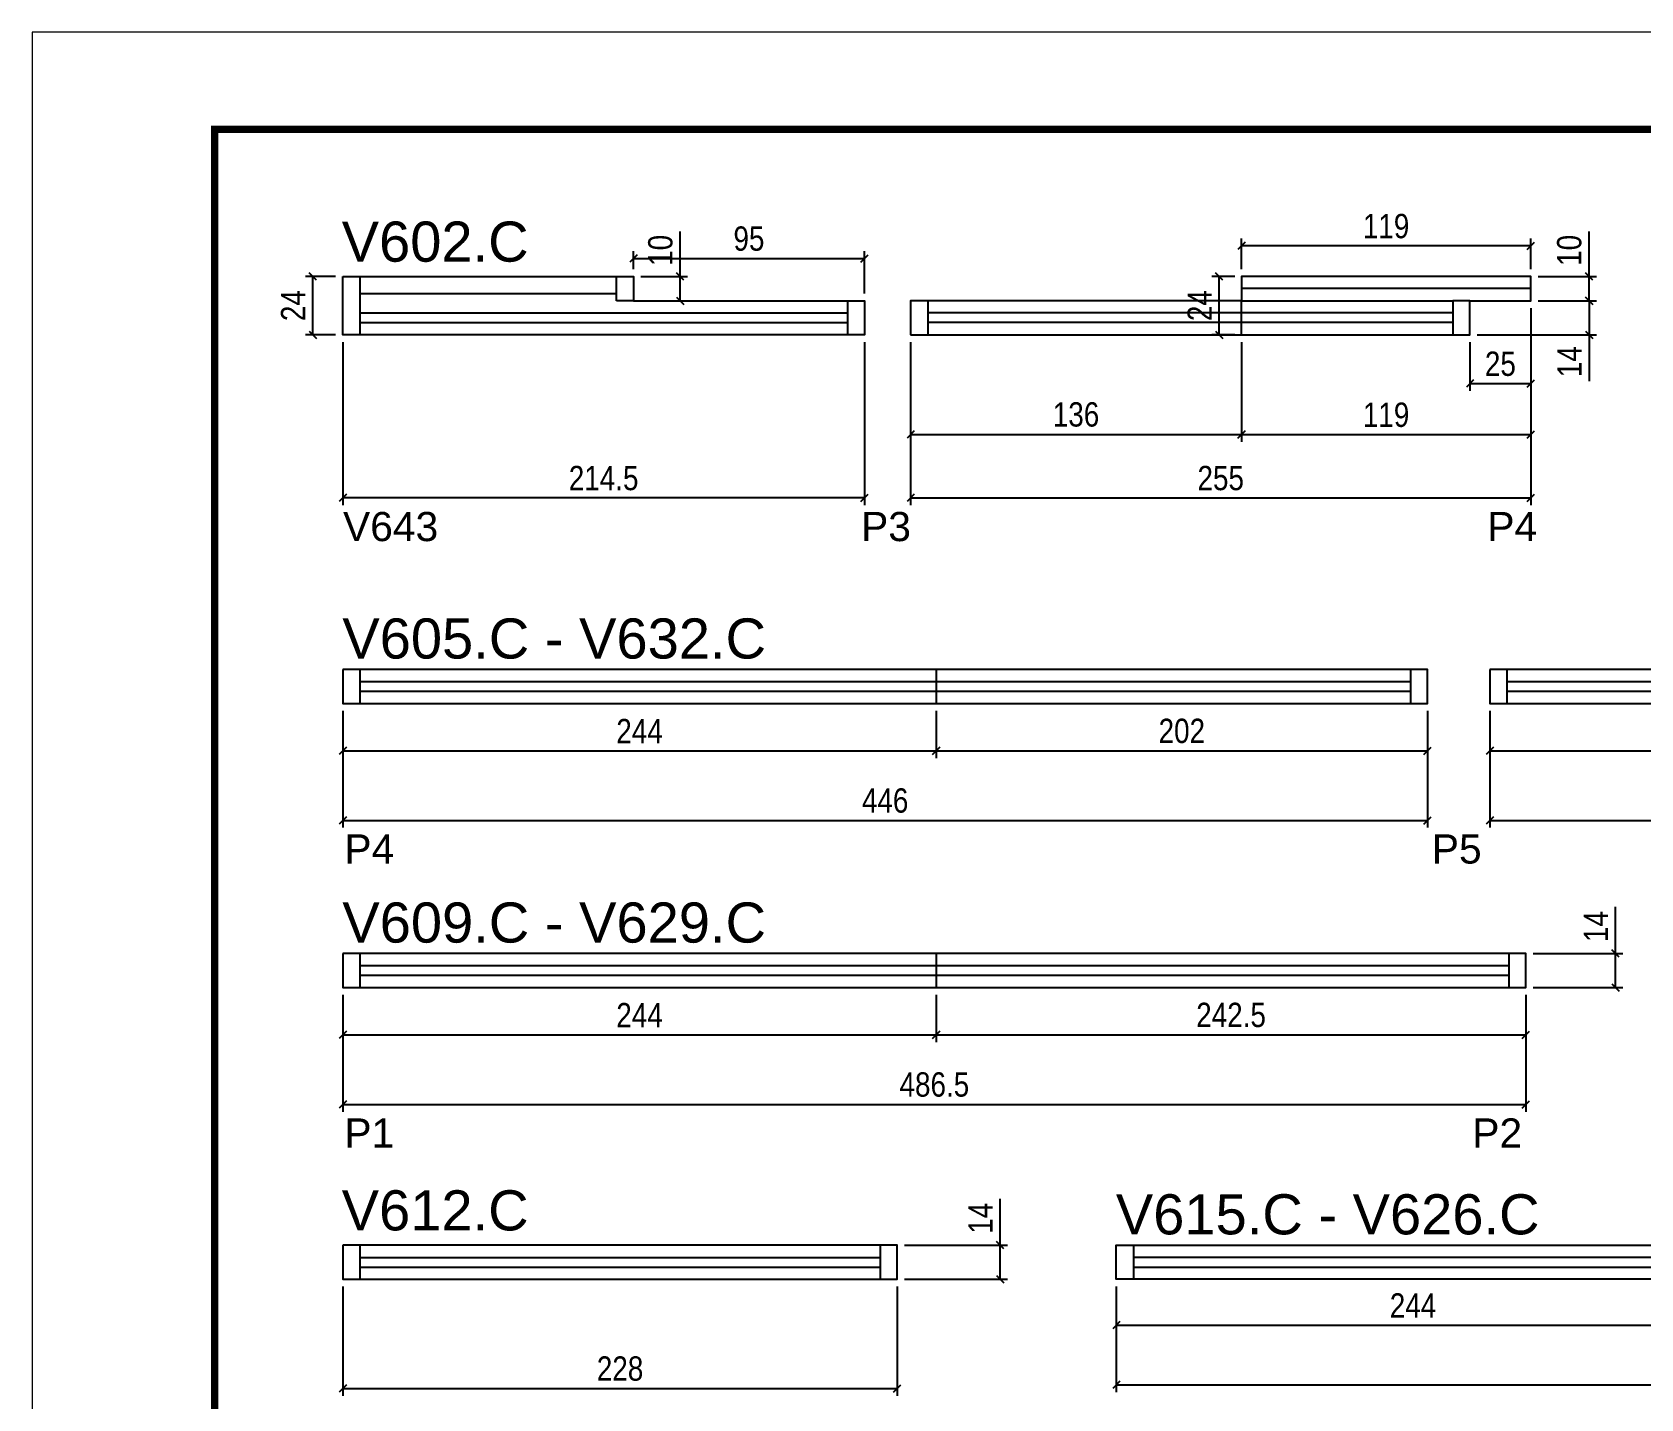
# Model space of a CAD drawing. Extents: x 1959 to 8212, y 239 to 4735.
# Drawn here: x 3557 to 4219, y 3025 to 3587 of the extents above; entities that cross this region are included whole.
import ezdxf

# ---------------------------------------------------------------- set-up
doc = ezdxf.new("R2010")
doc.units = 0
doc.linetypes.add('DASHED', pattern=[0.75, 0.5, -0.25])
for name, color, linetype in [('5', 5, 'Continuous'), ('COTA', 241, 'Continuous'), ('NOMENCLATURA', 7, 'Continuous'), ('Painéis', 200, 'Continuous'), ('SARR_2.2x10', 60, 'Continuous'), ('SARR_2.2x7', 40, 'Continuous'), ('SARR_EDITAR', 141, 'Continuous')]:
    doc.layers.add(name, color=color, linetype=linetype)
doc.layers.add('Folhas', color=255, linetype='Continuous', lineweight=9)
doc.layers.add('SARRAFO DE PRESSAO', color=251, linetype='DASHED', lineweight=9)
doc.styles.add('COTA TECNICA', font='techl___.ttf', dxfattribs={"height": 10})
doc.styles.add('COTA TECNICA-50', font='techl___.ttf', dxfattribs={"height": 10})
doc.styles.get("Standard").update_dxf_attribs({"font": 'arial.ttf'})
doc.dimstyles.new('COTA PAINEL-50', dxfattribs={"dimtxt": 10, "dimasz": 3, "dimexe": 3, "dimexo": 3, "dimgap": 3, "dimtad": 1, "dimdec": 1, "dimzin": 12, "dimdsep": 46, "dimtxsty": 'COTA TECNICA-50', "dimblk1": 'OBLIQUE', "dimblk2": 'OBLIQUE', "dimsah": 1, "dimcen": 0.9, "dimclrd": 4, "dimclre": 4, "dimclrt": 240, "dimadec": 1, "dimazin": 3, "dimtfac": 1, "dimtdec": 1, "dimtmove": 0, "dimatfit": 3, "dimfxl": 1, "dimtolj": 1, "dimtzin": 12, "dimarcsym": 0})
doc.dimstyles.new('PAINEL', dxfattribs={"dimtxt": 10, "dimasz": 3, "dimexe": 3, "dimexo": 3, "dimgap": 3, "dimtad": 1, "dimdec": 1, "dimzin": 12, "dimdsep": 46, "dimtxsty": 'COTA TECNICA', "dimblk1": 'OBLIQUE', "dimblk2": 'OBLIQUE', "dimsah": 1, "dimcen": 0.9, "dimclrd": 4, "dimclre": 4, "dimclrt": 240, "dimadec": 1, "dimazin": 3, "dimtfac": 1, "dimtdec": 1, "dimtmove": 0, "dimatfit": 3, "dimfxl": 1, "dimtolj": 1, "dimtzin": 12, "dimarcsym": 0})

# ---------------------------------------------------------------- blocks, each defined once
blk = doc.blocks.new('9999999999')
at = {"layer": 'Folhas'}
blk.add_lwpolyline([(98138.98, 34190.21), (99623.98, 34190.21), (99623.98, 35240.21), (98138.98, 35240.21)], close=True, dxfattribs=at)
at = {"layer": 'Folhas', "color": 30, "const_width": 3}
blk.add_lwpolyline([(98213.98, 34230.21), (99583.98, 34230.21), (99583.98, 35200.21), (98213.98, 35200.21)], close=True, dxfattribs=at)
blk = doc.blocks.new('_Oblique')
at = {"color": 0, "linetype": 'ByBlock', "lineweight": -2}
blk.add_line((-0.5, -0.5), (0.5, 0.5), dxfattribs=at)
blk = doc.blocks.new('*D11')
at = {"layer": 'COTA', "color": 4, "lineweight": -2, "transparency": 16777216}
for p, q in [((3685.01, 3459.23), (3685.01, 3392.16)), ((3899.51, 3459.23), (3899.51, 3392.16)), ((3899.51, 3395.16), (3685.01, 3395.16))]:
    blk.add_line(p, q, dxfattribs=at)
at = {"layer": 'Defpoints', "color": 0, "transparency": 16777216}
for p in [(3685.01, 3462.23), (3899.51, 3462.23), (3685.01, 3395.16)]:
    blk.add_point(p, dxfattribs=at)
at = {"layer": 'COTA', "color": 4, "lineweight": -2, "transparency": 16777216, "xscale": 3, "yscale": 3, "zscale": 3, "rotation": 180}
blk.add_blockref('_Oblique', (3685.01, 3395.16), dxfattribs=at)
at = {"layer": 'COTA', "color": 4, "lineweight": -2, "transparency": 16777216, "xscale": 3, "yscale": 3, "zscale": 3}
blk.add_blockref('_Oblique', (3899.51, 3395.16), dxfattribs=at)
at = {"layer": 'COTA', "color": 240, "transparency": 16777216, "insert": (3792.26, 3403.27), "char_height": 10, "attachment_point": 5, "style": 'COTA TECNICA'}
blk.add_mtext('\\A1;214.5', dxfattribs=at)
blk = doc.blocks.new('*D12')
at = {"layer": 'COTA', "color": 4, "lineweight": -2, "transparency": 16777216}
for p, q in [((4173.51, 3473.23), (4173.51, 3392.16)), ((3918.51, 3459.23), (3918.51, 3392.16)), ((3918.51, 3395.16), (4173.51, 3395.16))]:
    blk.add_line(p, q, dxfattribs=at)
at = {"layer": 'Defpoints', "color": 0, "transparency": 16777216}
for p in [(4173.51, 3476.23), (3918.51, 3462.23), (4173.51, 3395.16)]:
    blk.add_point(p, dxfattribs=at)
at = {"layer": 'COTA', "color": 4, "lineweight": -2, "transparency": 16777216, "xscale": 3, "yscale": 3, "zscale": 3, "rotation": 180}
blk.add_blockref('_Oblique', (3918.51, 3395.16), dxfattribs=at)
at = {"layer": 'COTA', "color": 4, "lineweight": -2, "transparency": 16777216, "xscale": 3, "yscale": 3, "zscale": 3}
blk.add_blockref('_Oblique', (4173.51, 3395.16), dxfattribs=at)
at = {"layer": 'COTA', "color": 240, "transparency": 16777216, "insert": (4046.01, 3403.27), "char_height": 10, "attachment_point": 5, "style": 'COTA TECNICA'}
blk.add_mtext('\\A1;255', dxfattribs=at)
blk = doc.blocks.new('*D13')
at = {"layer": 'COTA', "color": 4, "lineweight": -2, "transparency": 16777216}
for p, q in [((3682.01, 3486.23), (3669.65, 3486.23)), ((3672.65, 3462.23), (3672.65, 3486.23)), ((3682.01, 3462.23), (3669.65, 3462.23))]:
    blk.add_line(p, q, dxfattribs=at)
at = {"layer": 'Defpoints', "color": 0, "transparency": 16777216}
for p in [(3672.65, 3486.23), (3685.01, 3486.23), (3685.01, 3462.23)]:
    blk.add_point(p, dxfattribs=at)
at = {"layer": 'COTA', "color": 4, "lineweight": -2, "transparency": 16777216, "xscale": 3, "yscale": 3, "zscale": 3}
for p, rotation in [((3672.65, 3486.23), 90), ((3672.65, 3462.23), 270)]:
    blk.add_blockref('_Oblique', p, dxfattribs=dict(at, rotation=rotation))
at = {"layer": 'COTA', "color": 240, "transparency": 16777216, "insert": (3664.57, 3474.23), "char_height": 10, "attachment_point": 5, "rotation": 90, "style": 'COTA TECNICA'}
blk.add_mtext('\\A1;24', dxfattribs=at)
blk = doc.blocks.new('*D14')
at = {"layer": 'COTA', "color": 4, "lineweight": -2, "transparency": 16777216}
for p, q in [((3918.51, 3459.23), (3918.51, 3418.21)), ((4054.51, 3459.23), (4054.51, 3418.21)), ((3918.51, 3421.21), (4054.51, 3421.21))]:
    blk.add_line(p, q, dxfattribs=at)
at = {"layer": 'Defpoints', "color": 0, "transparency": 16777216}
for p in [(3918.51, 3462.23), (4054.51, 3462.23), (4054.51, 3421.21)]:
    blk.add_point(p, dxfattribs=at)
at = {"layer": 'COTA', "color": 4, "lineweight": -2, "transparency": 16777216, "xscale": 3, "yscale": 3, "zscale": 3, "rotation": 180}
blk.add_blockref('_Oblique', (3918.51, 3421.21), dxfattribs=at)
at = {"layer": 'COTA', "color": 4, "lineweight": -2, "transparency": 16777216, "xscale": 3, "yscale": 3, "zscale": 3}
blk.add_blockref('_Oblique', (4054.51, 3421.21), dxfattribs=at)
at = {"layer": 'COTA', "color": 240, "transparency": 16777216, "insert": (3986.51, 3429.43), "char_height": 10, "attachment_point": 5, "style": 'COTA TECNICA'}
blk.add_mtext('\\A1;136', dxfattribs=at)
blk = doc.blocks.new('*D15')
at = {"layer": 'COTA', "color": 4, "lineweight": -2, "transparency": 16777216}
for p, q in [((4173.51, 3473.23), (4173.51, 3418.21)), ((4054.51, 3459.23), (4054.51, 3418.21)), ((4054.51, 3421.21), (4173.51, 3421.21))]:
    blk.add_line(p, q, dxfattribs=at)
at = {"layer": 'Defpoints', "color": 0, "transparency": 16777216}
for p in [(4173.51, 3476.23), (4054.51, 3462.23), (4173.51, 3421.21)]:
    blk.add_point(p, dxfattribs=at)
at = {"layer": 'COTA', "color": 4, "lineweight": -2, "transparency": 16777216, "xscale": 3, "yscale": 3, "zscale": 3, "rotation": 180}
blk.add_blockref('_Oblique', (4054.51, 3421.21), dxfattribs=at)
at = {"layer": 'COTA', "color": 4, "lineweight": -2, "transparency": 16777216, "xscale": 3, "yscale": 3, "zscale": 3}
blk.add_blockref('_Oblique', (4173.51, 3421.21), dxfattribs=at)
at = {"layer": 'COTA', "color": 240, "transparency": 16777216, "insert": (4114.01, 3429.3), "char_height": 10, "attachment_point": 5, "style": 'COTA TECNICA'}
blk.add_mtext('\\A1;119', dxfattribs=at)
blk = doc.blocks.new('*D16')
at = {"layer": 'COTA', "color": 4, "lineweight": -2, "transparency": 16777216}
for p, q in [((4197.48, 3486.23), (4197.48, 3504.66)), ((4176.51, 3486.23), (4200.48, 3486.23)), ((4197.48, 3476.23), (4197.48, 3486.23)), ((4176.51, 3476.23), (4200.48, 3476.23))]:
    blk.add_line(p, q, dxfattribs=at)
at = {"layer": 'Defpoints', "color": 0, "transparency": 16777216}
for p in [(4173.51, 3486.23), (4197.48, 3486.23), (4173.51, 3476.23)]:
    blk.add_point(p, dxfattribs=at)
at = {"layer": 'COTA', "color": 4, "lineweight": -2, "transparency": 16777216, "xscale": 3, "yscale": 3, "zscale": 3}
for p, rotation in [((4197.48, 3486.23), 90), ((4197.48, 3476.23), 270)]:
    blk.add_blockref('_Oblique', p, dxfattribs=dict(at, rotation=rotation))
at = {"layer": 'COTA', "color": 240, "transparency": 16777216, "insert": (4189.38, 3496.94), "char_height": 10, "attachment_point": 5, "rotation": 90, "style": 'COTA TECNICA'}
blk.add_mtext('\\A1;10', dxfattribs=at)
blk = doc.blocks.new('*D17')
at = {"layer": 'COTA', "color": 4, "lineweight": -2, "transparency": 16777216}
for p, q in [((4054.51, 3489.23), (4054.51, 3501.78)), ((4173.51, 3489.23), (4173.51, 3501.78)), ((4173.51, 3498.78), (4054.51, 3498.78))]:
    blk.add_line(p, q, dxfattribs=at)
at = {"layer": 'Defpoints', "color": 0, "transparency": 16777216}
for p in [(4054.51, 3498.78), (4054.51, 3486.23), (4173.51, 3486.23)]:
    blk.add_point(p, dxfattribs=at)
at = {"layer": 'COTA', "color": 4, "lineweight": -2, "transparency": 16777216, "xscale": 3, "yscale": 3, "zscale": 3, "rotation": 180}
blk.add_blockref('_Oblique', (4054.51, 3498.78), dxfattribs=at)
at = {"layer": 'COTA', "color": 4, "lineweight": -2, "transparency": 16777216, "xscale": 3, "yscale": 3, "zscale": 3}
blk.add_blockref('_Oblique', (4173.51, 3498.78), dxfattribs=at)
at = {"layer": 'COTA', "color": 240, "transparency": 16777216, "insert": (4114.01, 3506.87), "char_height": 10, "attachment_point": 5, "style": 'COTA TECNICA'}
blk.add_mtext('\\A1;119', dxfattribs=at)
blk = doc.blocks.new('*D18')
at = {"layer": 'COTA', "color": 4, "lineweight": -2, "transparency": 16777216}
for p, q in [((3804.51, 3489.23), (3804.51, 3496.58)), ((3804.51, 3493.58), (3899.51, 3493.58)), ((3899.51, 3479.23), (3899.51, 3496.58))]:
    blk.add_line(p, q, dxfattribs=at)
at = {"layer": 'Defpoints', "color": 0, "transparency": 16777216}
for p in [(3899.51, 3493.58), (3804.51, 3486.23), (3899.51, 3476.23)]:
    blk.add_point(p, dxfattribs=at)
at = {"layer": 'COTA', "color": 4, "lineweight": -2, "transparency": 16777216, "xscale": 3, "yscale": 3, "zscale": 3, "rotation": 180}
blk.add_blockref('_Oblique', (3804.51, 3493.58), dxfattribs=at)
at = {"layer": 'COTA', "color": 4, "lineweight": -2, "transparency": 16777216, "xscale": 3, "yscale": 3, "zscale": 3}
blk.add_blockref('_Oblique', (3899.51, 3493.58), dxfattribs=at)
at = {"layer": 'COTA', "color": 240, "transparency": 16777216, "insert": (3852.01, 3501.72), "char_height": 10, "attachment_point": 5, "style": 'COTA TECNICA'}
blk.add_mtext('\\A1;95', dxfattribs=at)
blk = doc.blocks.new('*D19')
at = {"layer": 'COTA', "color": 4, "lineweight": -2, "transparency": 16777216}
for p, q in [((3823.74, 3486.23), (3823.74, 3504.66)), ((3807.51, 3486.23), (3826.74, 3486.23)), ((3823.74, 3476.23), (3823.74, 3486.23)), ((3807.51, 3476.23), (3826.74, 3476.23))]:
    blk.add_line(p, q, dxfattribs=at)
at = {"layer": 'Defpoints', "color": 0, "transparency": 16777216}
for p in [(3804.51, 3486.23), (3823.74, 3486.23), (3804.51, 3476.23)]:
    blk.add_point(p, dxfattribs=at)
at = {"layer": 'COTA', "color": 4, "lineweight": -2, "transparency": 16777216, "xscale": 3, "yscale": 3, "zscale": 3}
for p, rotation in [((3823.74, 3486.23), 90), ((3823.74, 3476.23), 270)]:
    blk.add_blockref('_Oblique', p, dxfattribs=dict(at, rotation=rotation))
at = {"layer": 'COTA', "color": 240, "transparency": 16777216, "insert": (3815.64, 3496.94), "char_height": 10, "attachment_point": 5, "rotation": 90, "style": 'COTA TECNICA'}
blk.add_mtext('\\A1;10', dxfattribs=at)
blk = doc.blocks.new('*D20')
at = {"layer": 'COTA', "color": 4, "lineweight": -2, "transparency": 16777216}
for p, q in [((4176.51, 3476.23), (4200.48, 3476.23)), ((4197.48, 3476.23), (4197.48, 3462.23)), ((4151.51, 3462.23), (4200.48, 3462.23)), ((4197.48, 3462.23), (4197.48, 3443.11))]:
    blk.add_line(p, q, dxfattribs=at)
at = {"layer": 'Defpoints', "color": 0, "transparency": 16777216}
for p in [(4173.51, 3476.23), (4148.51, 3462.23), (4197.48, 3462.23)]:
    blk.add_point(p, dxfattribs=at)
at = {"layer": 'COTA', "color": 4, "lineweight": -2, "transparency": 16777216, "xscale": 3, "yscale": 3, "zscale": 3}
for p, rotation in [((4197.48, 3476.23), 90), ((4197.48, 3462.23), 270)]:
    blk.add_blockref('_Oblique', p, dxfattribs=dict(at, rotation=rotation))
at = {"layer": 'COTA', "color": 240, "transparency": 16777216, "insert": (4189.41, 3451.17), "char_height": 10, "attachment_point": 5, "rotation": 90, "style": 'COTA TECNICA'}
blk.add_mtext('\\A1;14', dxfattribs=at)
blk = doc.blocks.new('*D21')
at = {"layer": 'COTA', "color": 4, "lineweight": -2, "transparency": 16777216}
for p, q in [((4173.51, 3473.23), (4173.51, 3439.16)), ((4148.51, 3459.23), (4148.51, 3439.16)), ((4148.51, 3442.16), (4173.51, 3442.16))]:
    blk.add_line(p, q, dxfattribs=at)
at = {"layer": 'Defpoints', "color": 0, "transparency": 16777216}
for p in [(4173.51, 3476.23), (4148.51, 3462.23), (4173.51, 3442.16)]:
    blk.add_point(p, dxfattribs=at)
at = {"layer": 'COTA', "color": 4, "lineweight": -2, "transparency": 16777216, "xscale": 3, "yscale": 3, "zscale": 3, "rotation": 180}
blk.add_blockref('_Oblique', (4148.51, 3442.16), dxfattribs=at)
at = {"layer": 'COTA', "color": 4, "lineweight": -2, "transparency": 16777216, "xscale": 3, "yscale": 3, "zscale": 3}
blk.add_blockref('_Oblique', (4173.51, 3442.16), dxfattribs=at)
at = {"layer": 'COTA', "color": 240, "transparency": 16777216, "insert": (4161.01, 3450.26), "char_height": 10, "attachment_point": 5, "style": 'COTA TECNICA'}
blk.add_mtext('\\A1;25', dxfattribs=at)
blk = doc.blocks.new('*D32')
at = {"layer": 'COTA', "color": 4, "linetype": 'ByBlock', "lineweight": -2, "transparency": 16777216}
for p, q in [((3685.01, 3307.68), (3685.01, 3259.6)), ((4131.01, 3307.68), (4131.01, 3259.6)), ((3685.01, 3262.6), (4131.01, 3262.6))]:
    blk.add_line(p, q, dxfattribs=at)
at = {"layer": 'Defpoints', "color": 0, "linetype": 'ByBlock', "transparency": 16777216}
for p in [(3685.01, 3310.68), (4131.01, 3310.68), (4131.01, 3262.6)]:
    blk.add_point(p, dxfattribs=at)
at = {"layer": 'COTA', "color": 4, "linetype": 'ByBlock', "lineweight": -2, "transparency": 16777216, "xscale": 3, "yscale": 3, "zscale": 3, "rotation": 180}
blk.add_blockref('_Oblique', (3685.01, 3262.6), dxfattribs=at)
at = {"layer": 'COTA', "color": 4, "linetype": 'ByBlock', "lineweight": -2, "transparency": 16777216, "xscale": 3, "yscale": 3, "zscale": 3}
blk.add_blockref('_Oblique', (4131.01, 3262.6), dxfattribs=at)
at = {"layer": 'COTA', "color": 240, "linetype": 'ByBlock', "transparency": 16777216, "insert": (3908.01, 3270.7), "char_height": 10, "attachment_point": 5, "style": 'COTA TECNICA-50'}
blk.add_mtext('\\A1;446', dxfattribs=at)
blk = doc.blocks.new('*D33')
at = {"layer": 'COTA', "color": 4, "lineweight": -2, "transparency": 16777216}
for p, q in [((3685.01, 3307.68), (3685.01, 3288.22)), ((3929.01, 3307.68), (3929.01, 3288.22)), ((3685.01, 3291.22), (3929.01, 3291.22))]:
    blk.add_line(p, q, dxfattribs=at)
at = {"layer": 'Defpoints', "color": 0, "transparency": 16777216}
for p in [(3685.01, 3310.68), (3929.01, 3310.68), (3929.01, 3291.22)]:
    blk.add_point(p, dxfattribs=at)
at = {"layer": 'COTA', "color": 4, "lineweight": -2, "transparency": 16777216, "xscale": 3, "yscale": 3, "zscale": 3, "rotation": 180}
blk.add_blockref('_Oblique', (3685.01, 3291.22), dxfattribs=at)
at = {"layer": 'COTA', "color": 4, "lineweight": -2, "transparency": 16777216, "xscale": 3, "yscale": 3, "zscale": 3}
blk.add_blockref('_Oblique', (3929.01, 3291.22), dxfattribs=at)
at = {"layer": 'COTA', "color": 240, "transparency": 16777216, "insert": (3807.01, 3299.29), "char_height": 10, "attachment_point": 5, "style": 'COTA TECNICA'}
blk.add_mtext('\\A1;244', dxfattribs=at)
blk = doc.blocks.new('*D34')
at = {"layer": 'COTA', "color": 4, "lineweight": -2, "transparency": 16777216}
for p, q in [((3929.01, 3307.68), (3929.01, 3288.22)), ((4131.01, 3307.68), (4131.01, 3288.22)), ((3929.01, 3291.22), (4131.01, 3291.22))]:
    blk.add_line(p, q, dxfattribs=at)
at = {"layer": 'Defpoints', "color": 0, "transparency": 16777216}
for p in [(3929.01, 3310.68), (4131.01, 3310.68), (4131.01, 3291.22)]:
    blk.add_point(p, dxfattribs=at)
at = {"layer": 'COTA', "color": 4, "lineweight": -2, "transparency": 16777216, "xscale": 3, "yscale": 3, "zscale": 3, "rotation": 180}
blk.add_blockref('_Oblique', (3929.01, 3291.22), dxfattribs=at)
at = {"layer": 'COTA', "color": 4, "lineweight": -2, "transparency": 16777216, "xscale": 3, "yscale": 3, "zscale": 3}
blk.add_blockref('_Oblique', (4131.01, 3291.22), dxfattribs=at)
at = {"layer": 'COTA', "color": 240, "transparency": 16777216, "insert": (4030.01, 3299.32), "char_height": 10, "attachment_point": 5, "style": 'COTA TECNICA'}
blk.add_mtext('\\A1;202', dxfattribs=at)
blk = doc.blocks.new('*D35')
at = {"layer": 'COTA', "color": 4, "linetype": 'ByBlock', "lineweight": -2, "transparency": 16777216}
for p, q in [((4156.62, 3307.68), (4156.62, 3259.6)), ((4606.62, 3307.68), (4606.62, 3259.6)), ((4156.62, 3262.6), (4606.62, 3262.6))]:
    blk.add_line(p, q, dxfattribs=at)
at = {"layer": 'Defpoints', "color": 0, "linetype": 'ByBlock', "transparency": 16777216}
for p in [(4156.62, 3310.68), (4606.62, 3310.68), (4606.62, 3262.6)]:
    blk.add_point(p, dxfattribs=at)
at = {"layer": 'COTA', "color": 4, "linetype": 'ByBlock', "lineweight": -2, "transparency": 16777216, "xscale": 3, "yscale": 3, "zscale": 3, "rotation": 180}
blk.add_blockref('_Oblique', (4156.62, 3262.6), dxfattribs=at)
at = {"layer": 'COTA', "color": 4, "linetype": 'ByBlock', "lineweight": -2, "transparency": 16777216, "xscale": 3, "yscale": 3, "zscale": 3}
blk.add_blockref('_Oblique', (4606.62, 3262.6), dxfattribs=at)
at = {"layer": 'COTA', "color": 240, "linetype": 'ByBlock', "transparency": 16777216, "insert": (4381.62, 3270.7), "char_height": 10, "attachment_point": 5, "style": 'COTA TECNICA-50'}
blk.add_mtext('\\A1;450', dxfattribs=at)
blk = doc.blocks.new('*D36')
at = {"layer": 'COTA', "color": 4, "lineweight": -2, "transparency": 16777216}
for p, q in [((4156.62, 3307.68), (4156.62, 3288.22)), ((4400.62, 3307.68), (4400.62, 3288.22)), ((4156.62, 3291.22), (4400.62, 3291.22))]:
    blk.add_line(p, q, dxfattribs=at)
at = {"layer": 'Defpoints', "color": 0, "transparency": 16777216}
for p in [(4156.62, 3310.68), (4400.62, 3310.68), (4400.62, 3291.22)]:
    blk.add_point(p, dxfattribs=at)
at = {"layer": 'COTA', "color": 4, "lineweight": -2, "transparency": 16777216, "xscale": 3, "yscale": 3, "zscale": 3, "rotation": 180}
blk.add_blockref('_Oblique', (4156.62, 3291.22), dxfattribs=at)
at = {"layer": 'COTA', "color": 4, "lineweight": -2, "transparency": 16777216, "xscale": 3, "yscale": 3, "zscale": 3}
blk.add_blockref('_Oblique', (4400.62, 3291.22), dxfattribs=at)
at = {"layer": 'COTA', "color": 240, "transparency": 16777216, "insert": (4278.62, 3299.29), "char_height": 10, "attachment_point": 5, "style": 'COTA TECNICA'}
blk.add_mtext('\\A1;244', dxfattribs=at)
blk = doc.blocks.new('*D41')
at = {"layer": 'COTA', "color": 4, "linetype": 'ByBlock', "lineweight": -2, "transparency": 16777216}
for p, q in [((3685.01, 3190.91), (3685.01, 3142.82)), ((4171.51, 3190.91), (4171.51, 3142.82)), ((3685.01, 3145.82), (4171.51, 3145.82))]:
    blk.add_line(p, q, dxfattribs=at)
at = {"layer": 'Defpoints', "color": 0, "linetype": 'ByBlock', "transparency": 16777216}
for p in [(3685.01, 3193.91), (4171.51, 3193.91), (4171.51, 3145.82)]:
    blk.add_point(p, dxfattribs=at)
at = {"layer": 'COTA', "color": 4, "linetype": 'ByBlock', "lineweight": -2, "transparency": 16777216, "xscale": 3, "yscale": 3, "zscale": 3, "rotation": 180}
blk.add_blockref('_Oblique', (3685.01, 3145.82), dxfattribs=at)
at = {"layer": 'COTA', "color": 4, "linetype": 'ByBlock', "lineweight": -2, "transparency": 16777216, "xscale": 3, "yscale": 3, "zscale": 3}
blk.add_blockref('_Oblique', (4171.51, 3145.82), dxfattribs=at)
at = {"layer": 'COTA', "color": 240, "linetype": 'ByBlock', "transparency": 16777216, "insert": (3928.26, 3153.95), "char_height": 10, "attachment_point": 5, "style": 'COTA TECNICA-50'}
blk.add_mtext('\\A1;486.5', dxfattribs=at)
blk = doc.blocks.new('*D42')
at = {"layer": 'COTA', "color": 4, "lineweight": -2, "transparency": 16777216}
for p, q in [((3685.01, 3190.91), (3685.01, 3171.44)), ((3929.01, 3190.91), (3929.01, 3171.44)), ((3685.01, 3174.44), (3929.01, 3174.44))]:
    blk.add_line(p, q, dxfattribs=at)
at = {"layer": 'Defpoints', "color": 0, "transparency": 16777216}
for p in [(3685.01, 3193.91), (3929.01, 3193.91), (3929.01, 3174.44)]:
    blk.add_point(p, dxfattribs=at)
at = {"layer": 'COTA', "color": 4, "lineweight": -2, "transparency": 16777216, "xscale": 3, "yscale": 3, "zscale": 3, "rotation": 180}
blk.add_blockref('_Oblique', (3685.01, 3174.44), dxfattribs=at)
at = {"layer": 'COTA', "color": 4, "lineweight": -2, "transparency": 16777216, "xscale": 3, "yscale": 3, "zscale": 3}
blk.add_blockref('_Oblique', (3929.01, 3174.44), dxfattribs=at)
at = {"layer": 'COTA', "color": 240, "transparency": 16777216, "insert": (3807.01, 3182.52), "char_height": 10, "attachment_point": 5, "style": 'COTA TECNICA'}
blk.add_mtext('\\A1;244', dxfattribs=at)
blk = doc.blocks.new('*D43')
at = {"layer": 'COTA', "color": 4, "lineweight": -2, "transparency": 16777216}
for p, q in [((3929.01, 3190.91), (3929.01, 3171.44)), ((4171.51, 3190.91), (4171.51, 3171.44)), ((3929.01, 3174.44), (4171.51, 3174.44))]:
    blk.add_line(p, q, dxfattribs=at)
at = {"layer": 'Defpoints', "color": 0, "transparency": 16777216}
for p in [(3929.01, 3193.91), (4171.51, 3193.91), (4171.51, 3174.44)]:
    blk.add_point(p, dxfattribs=at)
at = {"layer": 'COTA', "color": 4, "lineweight": -2, "transparency": 16777216, "xscale": 3, "yscale": 3, "zscale": 3, "rotation": 180}
blk.add_blockref('_Oblique', (3929.01, 3174.44), dxfattribs=at)
at = {"layer": 'COTA', "color": 4, "lineweight": -2, "transparency": 16777216, "xscale": 3, "yscale": 3, "zscale": 3}
blk.add_blockref('_Oblique', (4171.51, 3174.44), dxfattribs=at)
at = {"layer": 'COTA', "color": 240, "transparency": 16777216, "insert": (4050.26, 3182.55), "char_height": 10, "attachment_point": 5, "style": 'COTA TECNICA'}
blk.add_mtext('\\A1;242.5', dxfattribs=at)
blk = doc.blocks.new('*D44')
at = {"layer": 'COTA', "color": 4, "lineweight": -2, "transparency": 16777216}
for p, q in [((4208.39, 3207.91), (4208.39, 3227.02)), ((4174.51, 3207.91), (4211.39, 3207.91)), ((4208.39, 3193.91), (4208.39, 3207.91)), ((4174.51, 3193.91), (4211.39, 3193.91))]:
    blk.add_line(p, q, dxfattribs=at)
at = {"layer": 'Defpoints', "color": 0, "transparency": 16777216}
for p in [(4171.51, 3207.91), (4208.39, 3207.91), (4171.51, 3193.91)]:
    blk.add_point(p, dxfattribs=at)
at = {"layer": 'COTA', "color": 4, "lineweight": -2, "transparency": 16777216, "xscale": 3, "yscale": 3, "zscale": 3}
for p, rotation in [((4208.39, 3207.91), 90), ((4208.39, 3193.91), 270)]:
    blk.add_blockref('_Oblique', p, dxfattribs=dict(at, rotation=rotation))
at = {"layer": 'COTA', "color": 240, "transparency": 16777216, "insert": (4200.32, 3218.96), "char_height": 10, "attachment_point": 5, "rotation": 90, "style": 'COTA TECNICA'}
blk.add_mtext('\\A1;14', dxfattribs=at)
blk = doc.blocks.new('*D49')
at = {"layer": 'COTA', "color": 4, "linetype": 'ByBlock', "lineweight": -2, "transparency": 16777216}
for p, q in [((3685.01, 3070.95), (3685.01, 3026.07)), ((3913.01, 3070.95), (3913.01, 3026.07)), ((3685.01, 3029.07), (3913.01, 3029.07))]:
    blk.add_line(p, q, dxfattribs=at)
at = {"layer": 'Defpoints', "color": 0, "linetype": 'ByBlock', "transparency": 16777216}
for p in [(3685.01, 3073.95), (3913.01, 3073.95), (3913.01, 3029.07)]:
    blk.add_point(p, dxfattribs=at)
at = {"layer": 'COTA', "color": 4, "linetype": 'ByBlock', "lineweight": -2, "transparency": 16777216, "xscale": 3, "yscale": 3, "zscale": 3, "rotation": 180}
blk.add_blockref('_Oblique', (3685.01, 3029.07), dxfattribs=at)
at = {"layer": 'COTA', "color": 4, "linetype": 'ByBlock', "lineweight": -2, "transparency": 16777216, "xscale": 3, "yscale": 3, "zscale": 3}
blk.add_blockref('_Oblique', (3913.01, 3029.07), dxfattribs=at)
at = {"layer": 'COTA', "color": 240, "linetype": 'ByBlock', "transparency": 16777216, "insert": (3799.01, 3037.16), "char_height": 10, "attachment_point": 5, "style": 'COTA TECNICA-50'}
blk.add_mtext('\\A1;228', dxfattribs=at)
blk = doc.blocks.new('*D50')
at = {"layer": 'COTA', "color": 4, "lineweight": -2, "transparency": 16777216}
for p, q in [((3955.34, 3087.95), (3955.34, 3107.06)), ((3916.01, 3087.95), (3958.34, 3087.95)), ((3955.34, 3073.95), (3955.34, 3087.95)), ((3916.01, 3073.95), (3958.34, 3073.95))]:
    blk.add_line(p, q, dxfattribs=at)
at = {"layer": 'Defpoints', "color": 0, "transparency": 16777216}
for p in [(3913.01, 3087.95), (3955.34, 3087.95), (3913.01, 3073.95)]:
    blk.add_point(p, dxfattribs=at)
at = {"layer": 'COTA', "color": 4, "lineweight": -2, "transparency": 16777216, "xscale": 3, "yscale": 3, "zscale": 3}
for p, rotation in [((3955.34, 3087.95), 90), ((3955.34, 3073.95), 270)]:
    blk.add_blockref('_Oblique', p, dxfattribs=dict(at, rotation=rotation))
at = {"layer": 'COTA', "color": 240, "transparency": 16777216, "insert": (3947.26, 3099.01), "char_height": 10, "attachment_point": 5, "rotation": 90, "style": 'COTA TECNICA'}
blk.add_mtext('\\A1;14', dxfattribs=at)
blk = doc.blocks.new('*D54')
at = {"layer": 'COTA', "color": 4, "linetype": 'ByBlock', "lineweight": -2, "transparency": 16777216}
for p, q in [((4003.08, 3070.95), (4003.08, 3052.1)), ((4247.08, 3070.95), (4247.08, 3052.1)), ((4003.08, 3055.1), (4247.08, 3055.1))]:
    blk.add_line(p, q, dxfattribs=at)
at = {"layer": 'Defpoints', "color": 0, "linetype": 'ByBlock', "transparency": 16777216}
for p in [(4003.08, 3073.95), (4247.08, 3073.95), (4247.08, 3055.1)]:
    blk.add_point(p, dxfattribs=at)
at = {"layer": 'COTA', "color": 4, "linetype": 'ByBlock', "lineweight": -2, "transparency": 16777216, "xscale": 3, "yscale": 3, "zscale": 3, "rotation": 180}
blk.add_blockref('_Oblique', (4003.08, 3055.1), dxfattribs=at)
at = {"layer": 'COTA', "color": 4, "linetype": 'ByBlock', "lineweight": -2, "transparency": 16777216, "xscale": 3, "yscale": 3, "zscale": 3}
blk.add_blockref('_Oblique', (4247.08, 3055.1), dxfattribs=at)
at = {"layer": 'COTA', "color": 240, "linetype": 'ByBlock', "transparency": 16777216, "insert": (4125.08, 3063.17), "char_height": 10, "attachment_point": 5, "style": 'COTA TECNICA-50'}
blk.add_mtext('\\A1;244', dxfattribs=at)
blk = doc.blocks.new('*D56')
at = {"layer": 'COTA', "color": 4, "lineweight": -2, "transparency": 16777216}
for p, q in [((4003.08, 3070.95), (4003.08, 3027.52)), ((4704.08, 3070.95), (4704.08, 3027.52)), ((4003.08, 3030.52), (4704.08, 3030.52))]:
    blk.add_line(p, q, dxfattribs=at)
at = {"layer": 'Defpoints', "color": 0, "transparency": 16777216}
for p in [(4003.08, 3073.95), (4704.08, 3073.95), (4704.08, 3030.52)]:
    blk.add_point(p, dxfattribs=at)
at = {"layer": 'COTA', "color": 4, "lineweight": -2, "transparency": 16777216, "xscale": 3, "yscale": 3, "zscale": 3, "rotation": 180}
blk.add_blockref('_Oblique', (4003.08, 3030.52), dxfattribs=at)
at = {"layer": 'COTA', "color": 4, "lineweight": -2, "transparency": 16777216, "xscale": 3, "yscale": 3, "zscale": 3}
blk.add_blockref('_Oblique', (4704.08, 3030.52), dxfattribs=at)
at = {"layer": 'COTA', "color": 240, "transparency": 16777216, "insert": (4353.58, 3038.62), "char_height": 10, "attachment_point": 5, "style": 'COTA TECNICA'}
blk.add_mtext('\\A1;701', dxfattribs=at)
blk = doc.blocks.new('*D170')
at = {"layer": 'COTA', "color": 4, "lineweight": -2, "transparency": 16777216}
for p, q in [((4051.82, 3486.23), (4042.42, 3486.23)), ((4045.42, 3462.23), (4045.42, 3486.23)), ((4051.82, 3462.23), (4042.42, 3462.23))]:
    blk.add_line(p, q, dxfattribs=at)
at = {"layer": 'Defpoints', "color": 0, "transparency": 16777216}
for p in [(4045.42, 3486.23), (4054.82, 3486.23), (4054.82, 3462.23)]:
    blk.add_point(p, dxfattribs=at)
at = {"layer": 'COTA', "color": 4, "lineweight": -2, "transparency": 16777216, "xscale": 3, "yscale": 3, "zscale": 3}
for p, rotation in [((4045.42, 3486.23), 90), ((4045.42, 3462.23), 270)]:
    blk.add_blockref('_Oblique', p, dxfattribs=dict(at, rotation=rotation))
at = {"layer": 'COTA', "color": 240, "transparency": 16777216, "insert": (4037.35, 3474.23), "char_height": 10, "attachment_point": 5, "rotation": 90, "style": 'COTA TECNICA'}
blk.add_mtext('\\A1;24', dxfattribs=at)

msp = doc.modelspace()

# ---------------------------------------------------------------- linework, layer by layer
at = {"layer": 'COTA'}
for p, q in [((3804.51, 3476.23), (3797.51, 3476.23)), ((4054.51, 3476.23), (4141.51, 3476.23)), ((4148.51, 3476.23), (4141.51, 3476.23))]:
    msp.add_line(p, q, dxfattribs=at)
at = {"layer": 'Painéis', "linetype": 'ByBlock'}
for p, q in [((4054.51, 3462.23), (4054.51, 3476.23)), ((3929.01, 3324.68), (3929.01, 3310.68)), ((3929.01, 3207.91), (3929.01, 3193.91))]:
    msp.add_line(p, q, dxfattribs=at)
for points in [[(3685.01, 3486.23), (3804.51, 3486.23), (3804.51, 3476.23), (3899.51, 3476.23), (3899.51, 3462.23), (3685.01, 3462.23), (3685.01, 3486.23)], [(3918.51, 3462.23), (4148.51, 3462.23), (4148.51, 3476.23), (4173.51, 3476.23), (4173.51, 3486.23), (4054.51, 3486.23), (4054.51, 3476.23), (3918.51, 3476.23), (3918.51, 3462.23)]]:
    msp.add_lwpolyline(points, dxfattribs=at)
for points in [[(3685.01, 3324.68), (3685.01, 3310.68), (4131.01, 3310.68), (4131.01, 3324.68)], [(4156.62, 3324.68), (4156.62, 3310.68), (4606.62, 3310.68), (4606.62, 3324.68)], [(3685.01, 3207.91), (3685.01, 3193.91), (4171.51, 3193.91), (4171.51, 3207.91)], [(3685.01, 3087.95), (3685.01, 3073.95), (3913.01, 3073.95), (3913.01, 3087.95)]]:
    msp.add_lwpolyline(points, close=True, dxfattribs=at)
at = {"layer": 'Painéis'}
msp.add_lwpolyline([(4247.08, 3073.95), (4003.08, 3073.95), (4003.08, 3087.95), (4247.08, 3087.95)], close=True, dxfattribs=at)
at = {"layer": 'SARR_2.2x10'}
msp.add_line((4173.51, 3481.23), (4054.51, 3481.23), dxfattribs=at)
at = {"layer": 'SARR_2.2x7', "linetype": 'Continuous'}
for p, q in [((3692.01, 3486.23), (3692.01, 3462.23)), ((3797.51, 3476.23), (3797.51, 3486.23)), ((3692.01, 3479.23), (3797.51, 3479.23)), ((3892.51, 3476.23), (3892.51, 3462.23)), ((3925.51, 3476.23), (3925.51, 3462.23)), ((4141.51, 3476.23), (4141.51, 3462.23)), ((3692.01, 3324.68), (3692.01, 3310.68)), ((4124.01, 3324.68), (4124.01, 3310.68)), ((4163.62, 3324.68), (4163.62, 3310.68)), ((3692.01, 3207.91), (3692.01, 3193.91)), ((4164.51, 3207.91), (4164.51, 3193.91)), ((3692.01, 3087.95), (3692.01, 3073.95)), ((3906.01, 3087.95), (3906.01, 3073.95)), ((4010.08, 3087.95), (4010.08, 3073.95))]:
    msp.add_line(p, q, dxfattribs=at)
at = {"layer": 'SARR_EDITAR', "linetype": 'Continuous'}
for p, q in [((3692.01, 3471.23), (3892.51, 3471.23)), ((3692.01, 3467.23), (3892.51, 3467.23)), ((4141.51, 3471.23), (3925.51, 3471.23)), ((4141.51, 3467.23), (3925.51, 3467.23)), ((3692.01, 3319.68), (4124.01, 3319.68)), ((3692.01, 3315.68), (4124.01, 3315.68)), ((4163.62, 3319.68), (4599.62, 3319.68)), ((4163.62, 3315.68), (4599.62, 3315.68)), ((3692.01, 3202.91), (4164.51, 3202.91)), ((3692.01, 3198.91), (4164.51, 3198.91)), ((3692.01, 3082.95), (3906.01, 3082.95)), ((4247.08, 3082.95), (4010.08, 3082.95)), ((3692.01, 3078.95), (3906.01, 3078.95)), ((4010.08, 3078.95), (4247.08, 3078.95))]:
    msp.add_line(p, q, dxfattribs=at)

# ---------------------------------------------------------------- block references
at = {"layer": 'SARRAFO DE PRESSAO', "color": 6, "linetype": 'ByBlock'}
msp.add_blockref('9999999999', (-94581.71, -31653.56), dxfattribs=at)

# ---------------------------------------------------------------- texts
at = {"layer": '5', "linetype": 'Continuous'}
for s, rotation, p in [('V643', 0.00004, (3685.09, 3377.4)), ('P3', 0.00004, (3898.13, 3377.4)), ('P4', 0.00004, (4155.65, 3377.4)), ('P4', 359.99996, (3685.65, 3244.84)), ('P5', 359.99996, (4132.81, 3244.84)), ('P1', 359.99996, (3685.65, 3128.07)), ('P2', 359.99996, (4149.45, 3128.07))]:
    msp.add_text(s, height=12, rotation=rotation, dxfattribs=at).set_placement(p)
at = {"layer": 'NOMENCLATURA', "linetype": 'Continuous'}
for s, p in [('V602.C', (3684.54, 3492.29)), ('V605.C - V632.C', (3684.81, 3329.12)), ('V609.C - V629.C', (3684.81, 3212.34)), ('V612.C', (3684.54, 3094.01)), ('V615.C - V626.C', (4002.88, 3092.38))]:
    msp.add_text(s, height=16.5, dxfattribs=at).set_placement(p)

# ---------------------------------------------------------------- dimensions: what is measured, and where the dimension line sits
at = {"layer": 'COTA'}
for base, p1, p2, picture, middle in [((4054.51, 3498.78), (4173.51, 3486.23), (4054.51, 3486.23), '*D17', (4114.01, 3506.87)), ((3899.51, 3493.58), (3804.51, 3486.23), (3899.51, 3476.23), '*D18', (3852.01, 3501.72)), ((4173.51, 3395.16), (3918.51, 3462.23), (4173.51, 3476.23), '*D12', (4046.01, 3403.27)), ((4173.51, 3442.16), (4148.51, 3462.23), (4173.51, 3476.23), '*D21', (4161.01, 3450.26)), ((3685.01, 3395.16), (3899.51, 3462.23), (3685.01, 3462.23), '*D11', (3792.26, 3403.27)), ((4054.51, 3421.21), (3918.51, 3462.23), (4054.51, 3462.23), '*D14', (3986.51, 3429.43)), ((3929.01, 3291.22), (3685.01, 3310.68), (3929.01, 3310.68), '*D33', (3807.01, 3299.29)), ((4400.62, 3291.22), (4156.62, 3310.68), (4400.62, 3310.68), '*D36', (4278.62, 3299.29)), ((3929.01, 3174.44), (3685.01, 3193.91), (3929.01, 3193.91), '*D42', (3807.01, 3182.52)), ((4704.08, 3030.52), (4003.08, 3073.95), (4704.08, 3073.95), '*D56', (4353.58, 3038.62))]:
    dim = msp.add_linear_dim(base=base, p1=p1, p2=p2, dimstyle='PAINEL', dxfattribs=at)
    dim.commit()
    dim.dimension.update_dxf_attribs({"geometry": picture, "text_midpoint": middle})
for base, p1, p2, picture, middle in [((3823.74, 3486.23), (3804.51, 3476.23), (3804.51, 3486.23), '*D19', (3815.64, 3496.94)), ((4197.48, 3486.23), (4173.51, 3476.23), (4173.51, 3486.23), '*D16', (4189.38, 3496.94)), ((3672.65, 3486.23), (3685.01, 3462.23), (3685.01, 3486.23), '*D13', (3664.57, 3474.23)), ((4045.42, 3486.23), (4054.82, 3462.23), (4054.82, 3486.23), '*D170', (4037.35, 3474.23)), ((4197.48, 3462.23), (4173.51, 3476.23), (4148.51, 3462.23), '*D20', (4189.41, 3451.17)), ((4208.39, 3207.91), (4171.51, 3193.91), (4171.51, 3207.91), '*D44', (4200.32, 3218.96)), ((3955.34, 3087.95), (3913.01, 3073.95), (3913.01, 3087.95), '*D50', (3947.26, 3099.01))]:
    dim = msp.add_linear_dim(base=base, p1=p1, p2=p2, angle=90, dimstyle='PAINEL', dxfattribs=at)
    dim.commit()
    dim.dimension.update_dxf_attribs({"geometry": picture, "text_midpoint": middle})
for base, p1, p2, picture, middle in [((4173.51, 3421.21), (4054.51, 3462.23), (4173.51, 3476.23), '*D15', (4114.01, 3429.3)), ((4131.01, 3291.22), (3929.01, 3310.68), (4131.01, 3310.68), '*D34', (4030.01, 3299.32)), ((4171.51, 3174.44), (3929.01, 3193.91), (4171.51, 3193.91), '*D43', (4050.26, 3182.55))]:
    dim = msp.add_linear_dim(base=base, p1=p1, p2=p2, dimstyle='PAINEL', override={"dimtmove": 1}, dxfattribs=at)
    dim.commit()
    dim.dimension.update_dxf_attribs({"geometry": picture, "text_midpoint": middle})
at = {"layer": 'COTA', "color": 1, "linetype": 'ByBlock'}
for base, p1, p2, picture, middle in [((4131.01, 3262.6), (3685.01, 3310.68), (4131.01, 3310.68), '*D32', (3908.01, 3270.7)), ((4606.62, 3262.6), (4156.62, 3310.68), (4606.62, 3310.68), '*D35', (4381.62, 3270.7)), ((4171.51, 3145.82), (3685.01, 3193.91), (4171.51, 3193.91), '*D41', (3928.26, 3153.95)), ((3913.01, 3029.07), (3685.01, 3073.95), (3913.01, 3073.95), '*D49', (3799.01, 3037.16)), ((4247.08, 3055.1), (4003.08, 3073.95), (4247.08, 3073.95), '*D54', (4125.08, 3063.17))]:
    dim = msp.add_linear_dim(base=base, p1=p1, p2=p2, dimstyle='COTA PAINEL-50', override={"dimarcsym": 1}, dxfattribs=at)
    dim.commit()
    dim.dimension.update_dxf_attribs({"geometry": picture, "text_midpoint": middle})

doc.saveas('drawing.dxf')
